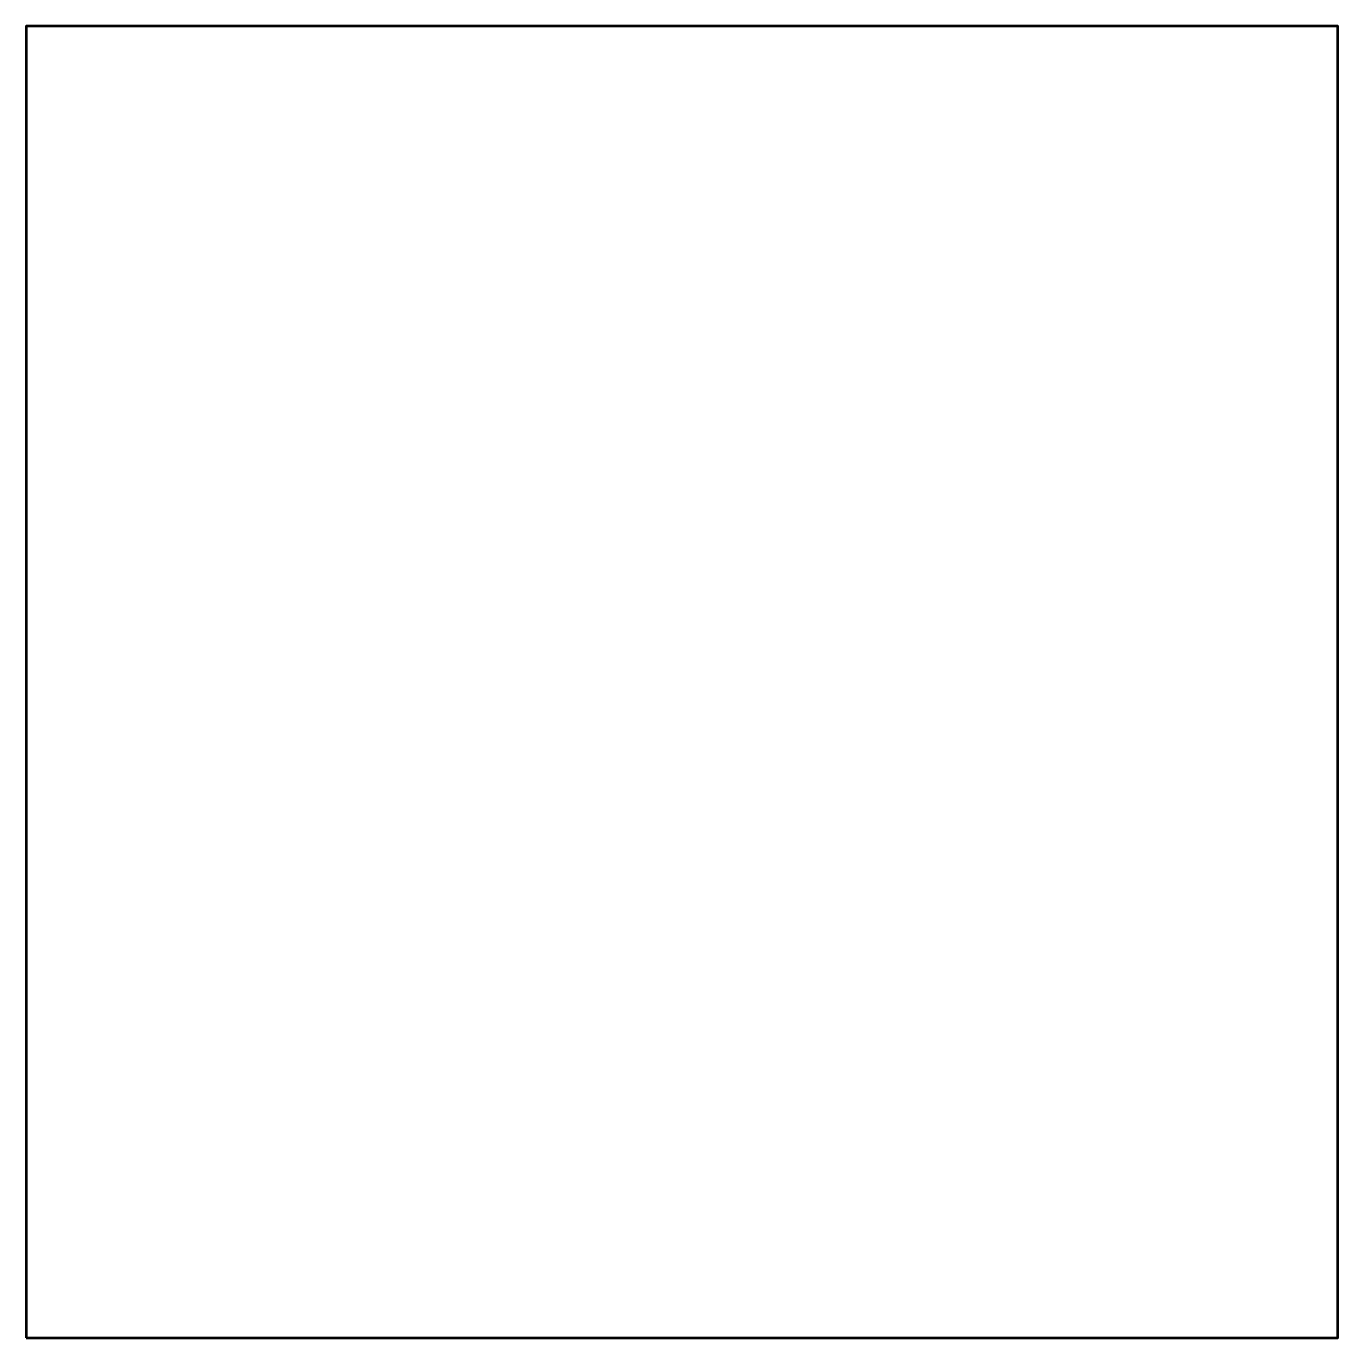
# Model space of a CAD drawing. Header units: centimetres. Extents: x -9.1 to 9.1, y -9.1 to 9.1.
import ezdxf

# ---------------------------------------------------------------- set-up
doc = ezdxf.new("R2010")
doc.units = ezdxf.units.CM
doc.header["$MEASUREMENT"] = 0
doc.layers.add('Layer 1', color=7, linetype='Continuous')

msp = doc.modelspace()

# ---------------------------------------------------------------- linework, layer by layer
at = {"layer": 'Layer 1', "lineweight": 53}
msp.add_lwpolyline([(-9.0835, -9.08348), (9.0835, -9.08348), (9.0835, 9.08348), (-9.0835, 9.08348), (-9.0835, -9.08348)], close=True, dxfattribs=at)

doc.saveas('drawing.dxf')
